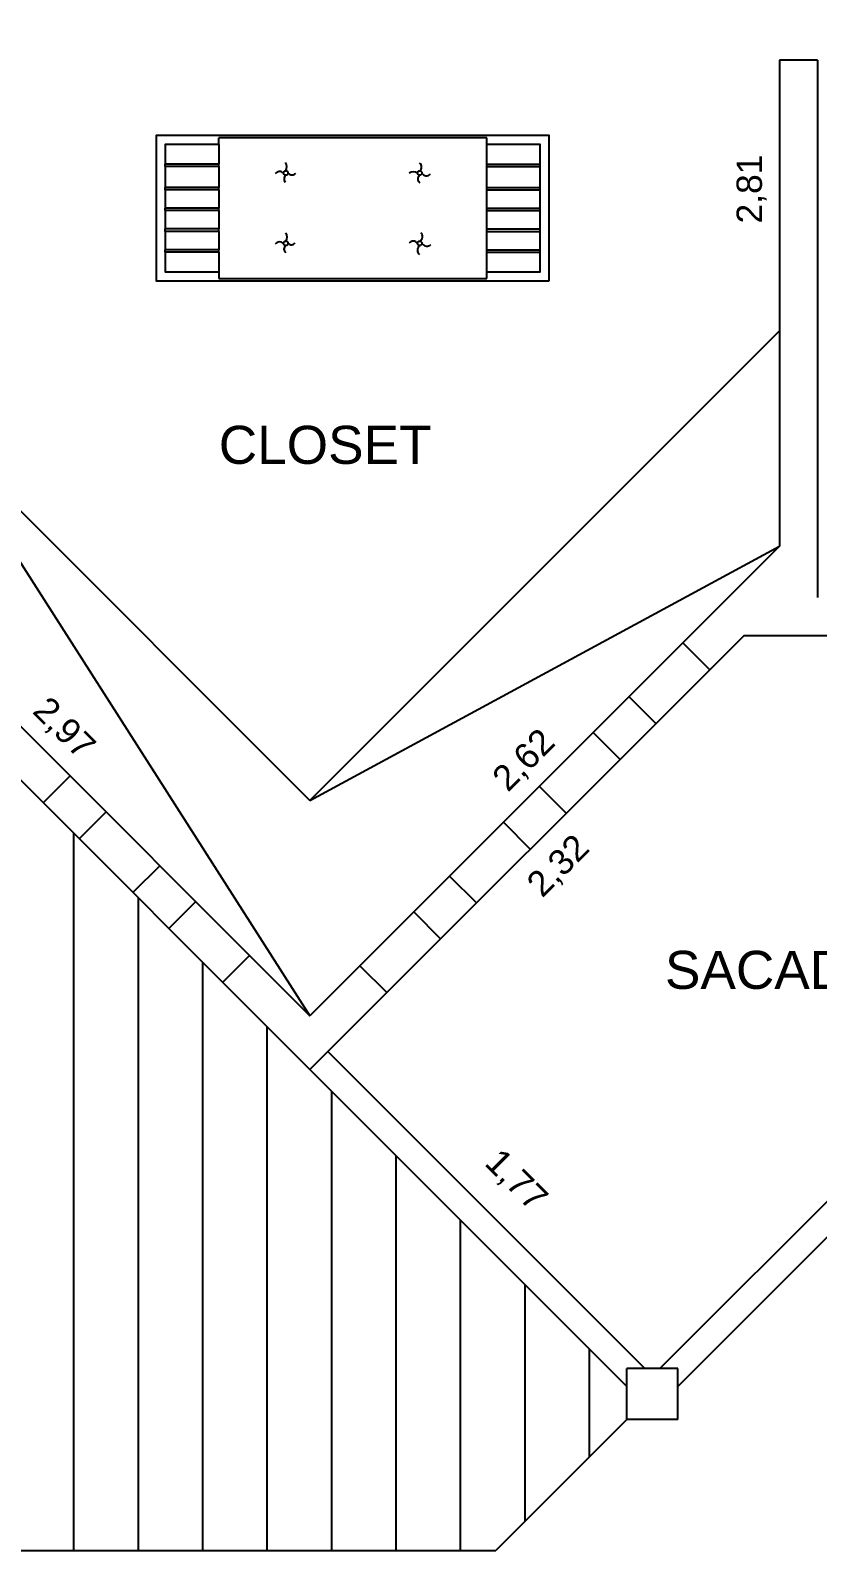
# Model space of a CAD drawing. Header units: millimetres. Extents: x 154.1 to 235.2, y 94.9 to 137.4.
# Drawn here: x 210.39 to 213.5, y 110.65 to 116.64 of the extents above; entities that cross this region are included whole.
import ezdxf

# ---------------------------------------------------------------- set-up
doc = ezdxf.new("R2010")
doc.units = ezdxf.units.MM
doc.header["$LTSCALE"] = 0.05
doc.linetypes.add('HIDDEN2', pattern=[4.7625, 3.175, -1.5875])
for name, color, linetype in [('Cotas', 6, 'Continuous'), ('Desnivel', 1, 'Continuous'), ('Janela', 2, 'Continuous'), ('MOBIL', 7, 'Continuous'), ('MOBIL-I', 251, 'Continuous'), ('P5-EQUIP', 41, 'Continuous'), ('Parede', 5, 'Continuous'), ('Projeção', 1, 'HIDDEN2')]:
    doc.layers.add(name, color=color, linetype=linetype)
doc.styles.get("Standard").update_dxf_attribs({"font": 'arial.ttf'})
doc.dimstyles.new('ISO-25', dxfattribs={"dimtxt": 0.3, "dimasz": 2.5, "dimexe": 1.25, "dimexo": 0.625, "dimgap": 0.2, "dimtad": 1, "dimzin": 1, "dimtxsty": 'Standard', "dimcen": 2.5, "dimse1": 1, "dimse2": 1, "dimsd1": 1, "dimsd2": 1, "dimclrd": 6, "dimclrt": 2, "dimadec": 0, "dimazin": 0, "dimtfac": 1, "dimtmove": 0, "dimatfit": 3, "dimfxl": 1, "dimarcsym": 0})

# ---------------------------------------------------------------- blocks, each defined once
blk = doc.blocks.new('Recamier')
at = {"layer": 'MOBIL'}
for p, q in [((-0.6, -0.04), (-0.6, -0.128)), ((0.6, -0.128), (0.6, -0.04)), ((-0.6, -0.128), (-0.84, -0.128)), ((0.6, -0.128), (0.84, -0.128)), ((-0.6, -0.139), (-0.84, -0.139)), ((-0.6, -0.139), (-0.6, -0.232)), ((0.6, -0.232), (0.6, -0.139)), ((0.6, -0.139), (0.84, -0.139)), ((-0.6, -0.232), (-0.84, -0.232)), ((-0.6, -0.243), (-0.84, -0.243)), ((-0.6, -0.243), (-0.6, -0.325)), ((0.6, -0.232), (0.84, -0.232)), ((0.6, -0.325), (0.6, -0.243)), ((0.6, -0.243), (0.84, -0.243)), ((-0.6, -0.325), (-0.84, -0.325)), ((-0.6, -0.336), (-0.84, -0.336)), ((-0.6, -0.336), (-0.6, -0.418)), ((0.6, -0.325), (0.84, -0.325)), ((0.6, -0.418), (0.6, -0.336)), ((0.6, -0.336), (0.84, -0.336)), ((-0.6, -0.418), (-0.84, -0.418)), ((-0.6, -0.429), (-0.84, -0.429)), ((-0.6, -0.429), (-0.6, -0.511)), ((0.6, -0.418), (0.84, -0.418)), ((0.6, -0.511), (0.6, -0.429)), ((0.6, -0.429), (0.84, -0.429)), ((-0.6, -0.511), (-0.84, -0.511)), ((-0.6, -0.522), (-0.84, -0.522)), ((-0.6, -0.522), (-0.6, -0.61)), ((0.6, -0.511), (0.84, -0.511)), ((0.6, -0.522), (0.84, -0.522)), ((0.6, -0.61), (0.6, -0.522))]:
    blk.add_line(p, q, dxfattribs=at)
blk.add_lwpolyline([(0.88, -0.65), (0.88, 0), (0.6, 0), (-0.6, 0), (-0.88, 0), (-0.88, -0.65)], close=True, dxfattribs=at)
for points in [[(-0.6, -0.04), (-0.84, -0.04), (-0.84, -0.128)], [(0.84, -0.128), (0.84, -0.04), (0.6, -0.04)], [(-0.84, -0.139), (-0.84, -0.232)], [(0.84, -0.232), (0.84, -0.139)], [(-0.84, -0.243), (-0.84, -0.325)], [(0.84, -0.325), (0.84, -0.243)], [(-0.84, -0.336), (-0.84, -0.418)], [(0.84, -0.418), (0.84, -0.336)], [(-0.84, -0.429), (-0.84, -0.511)], [(0.84, -0.511), (0.84, -0.429)], [(-0.84, -0.522), (-0.84, -0.61), (-0.6, -0.61)], [(0.6, -0.61), (0.84, -0.61), (0.84, -0.522)]]:
    blk.add_lwpolyline(points, dxfattribs=at)
at = {"layer": 'MOBIL-I'}
for p, q in [((-0.6, -0.04), (-0.6, -0.01)), ((0.6, -0.01), (-0.6, -0.01)), ((0.6, -0.04), (0.6, -0.01)), ((-0.84, -0.139), (-0.84, -0.128)), ((-0.6, -0.139), (-0.6, -0.128)), ((0.6, -0.139), (0.6, -0.128)), ((0.84, -0.139), (0.84, -0.128)), ((-0.84, -0.243), (-0.84, -0.232)), ((-0.6, -0.243), (-0.6, -0.232)), ((0.6, -0.243), (0.6, -0.232)), ((0.84, -0.243), (0.84, -0.232)), ((-0.84, -0.336), (-0.84, -0.325)), ((-0.6, -0.336), (-0.6, -0.325)), ((0.6, -0.336), (0.6, -0.325)), ((0.84, -0.336), (0.84, -0.325)), ((-0.84, -0.429), (-0.84, -0.418)), ((-0.6, -0.429), (-0.6, -0.418)), ((0.6, -0.429), (0.6, -0.418)), ((0.84, -0.429), (0.84, -0.418)), ((-0.84, -0.522), (-0.84, -0.511)), ((-0.6, -0.522), (-0.6, -0.511)), ((0.6, -0.522), (0.6, -0.511)), ((0.84, -0.522), (0.84, -0.511)), ((-0.6, -0.61), (-0.6, -0.64)), ((0.6, -0.64), (0.6, -0.61)), ((-0.6, -0.64), (0.6, -0.64))]:
    blk.add_line(p, q, dxfattribs=at)
for centre in [(-0.3, -0.1675), (0.3, -0.1675), (-0.3, -0.4825), (0.3, -0.4825)]:
    blk.add_circle(centre, 0.01, dxfattribs=at)
for centre, radius, start, end in [((-0.33, -0.1393), 0.0351, 328.78395, 33.06106), ((0.2873, -0.1404), 0.0213, 306.47741, 55.36143), ((-0.3273, -0.1874), 0.0264, 48.88886, 139.3667), ((-0.2857, -0.1945), 0.0222, 129.9531, 219.24135), ((-0.2716, -0.151), 0.0247, 221.88838, 314.82719), ((0.2722, -0.1933), 0.0313, 55.38007, 127.83019), ((0.3123, -0.1942), 0.0207, 126.41487, 233.96627), ((0.3307, -0.1565), 0.0235, 208.04135, 316.79076), ((-0.3277, -0.5026), 0.0268, 48.64902, 136.55668), ((-0.3194, -0.4547), 0.0255, 317.75974, 44.42381), ((0.2712, -0.4948), 0.0225, 33.28141, 144.31224), ((0.2876, -0.4514), 0.0244, 300.48534, 43.30821), ((-0.2901, -0.5074), 0.0179, 123.44834, 239.82028), ((-0.2749, -0.4668), 0.0218, 226.20029, 321.99882), ((0.3154, -0.5132), 0.0258, 126.64719, 230.65245), ((0.3316, -0.4714), 0.0243, 207.3472, 317.55571)]:
    blk.add_arc(centre, radius, start, end, dxfattribs=at)
blk = doc.blocks.new('*D100')
at = {"layer": 'Defpoints', "color": 0}
for p in [(213.3468, 117.4261), (213.3468, 114.6112), (213.4968, 114.6112)]:
    blk.add_point(p, dxfattribs=at)
at = {"layer": 'Cotas', "color": 2, "insert": (213.2367, 116.0186), "char_height": 0.1, "attachment_point": 5, "rotation": 90}
blk.add_mtext('2,81', dxfattribs=at)
blk = doc.blocks.new('*D101')
at = {"layer": 'Defpoints', "color": 0}
for p in [(213.3468, 114.6112), (211.496, 112.7604), (211.6021, 112.6544)]:
    blk.add_point(p, dxfattribs=at)
at = {"layer": 'Cotas', "color": 2, "insert": (212.3435, 113.7637), "char_height": 0.1, "attachment_point": 5, "rotation": 45}
blk.add_mtext('2,62', dxfattribs=at)
blk = doc.blocks.new('*D102')
at = {"layer": 'Defpoints', "color": 0}
for p in [(209.3943, 114.8621), (211.496, 112.7604), (211.3899, 112.6544)]:
    blk.add_point(p, dxfattribs=at)
at = {"layer": 'Cotas', "color": 2, "insert": (210.523, 113.8891), "char_height": 0.1, "attachment_point": 5, "rotation": 315}
blk.add_mtext('2,97', dxfattribs=at)
blk = doc.blocks.new('*D106')
at = {"layer": 'Defpoints', "color": 0}
for p in [(213.2068, 114.2591), (215.7585, 114.253), (215.7585, 113.8528)]:
    blk.add_point(p, dxfattribs=at)
at = {"layer": 'Cotas', "color": 2, "insert": (214.4826, 114.1129), "char_height": 0.1, "attachment_point": 5}
blk.add_mtext('2,55', dxfattribs=at)
blk = doc.blocks.new('*D107')
at = {"layer": 'Defpoints', "color": 0}
for p in [(213.2068, 114.2591), (211.5667, 112.619), (211.8429, 112.3428)]:
    blk.add_point(p, dxfattribs=at)
at = {"layer": 'Cotas', "color": 2, "insert": (212.4791, 113.3467), "char_height": 0.1, "attachment_point": 5, "rotation": 45}
blk.add_mtext('2,32', dxfattribs=at)
blk = doc.blocks.new('*D108')
at = {"layer": 'Defpoints', "color": 0}
for p in [(215.7585, 114.253), (212.8749, 111.3694), (212.9456, 111.2987)]:
    blk.add_point(p, dxfattribs=at)
at = {"layer": 'Cotas', "color": 2, "insert": (214.2035, 112.9244), "char_height": 0.1, "attachment_point": 5, "rotation": 45}
blk.add_mtext('4,08', dxfattribs=at)
blk = doc.blocks.new('*D109')
at = {"layer": 'Defpoints', "color": 0}
for p in [(211.5667, 112.619), (212.8163, 111.3694), (212.7456, 111.2987)]:
    blk.add_point(p, dxfattribs=at)
at = {"layer": 'Cotas', "color": 2, "insert": (212.3047, 112.1074), "char_height": 0.1, "attachment_point": 5, "rotation": 315}
blk.add_mtext('1,77', dxfattribs=at)

msp = doc.modelspace()

# ---------------------------------------------------------------- hatches: boundary and pattern name
at = {"layer": 'P5-EQUIP'}
h = msp.add_hatch(dxfattribs=at)
h.set_pattern_fill('LINE', color=256, scale=0.08, angle=90, style=0)
h.paths.add_polyline_path([(212.2282, 110.6521), (212.7456, 111.1694), (212.7456, 111.2987), (211.496, 112.5483), (209.3504, 114.6939), (209.2432, 114.5867), (207.9326, 113.2761), (204.2968, 113.2761), (202.5218, 113.2761), (205.2968, 110.6521)])
h.paths.add_polyline_path([(208.1635, 112.1121), (207.9704, 111.7777), (207.7773, 112.1121)], flags=16)

# ---------------------------------------------------------------- linework, layer by layer
at = {"layer": 'Desnivel'}
for p, q in [((209.9943, 115.1106), (211.496, 112.7604)), ((211.496, 113.6089), (213.3468, 114.6112)), ((212.7456, 111.1694), (212.2282, 110.6521)), ((205.2968, 110.6521), (212.2282, 110.6521))]:
    msp.add_line(p, q, dxfattribs=at)
at = {"layer": 'Janela'}
for p, q in [((213.3468, 115.4597), (211.496, 113.6089)), ((209.9943, 115.1106), (211.496, 113.6089)), ((215.7585, 114.253), (212.8749, 111.3694)), ((215.9059, 114.2591), (212.9456, 111.2987)), ((211.5667, 112.619), (212.8163, 111.3694)), ((211.496, 112.5483), (212.7456, 111.2987))]:
    msp.add_line(p, q, dxfattribs=at)
at = {"layer": 'Parede'}
for p, q in [((213.4968, 116.5261), (213.3468, 116.5261)), ((213.3468, 116.5261), (213.3468, 114.6112)), ((213.4968, 116.5261), (213.4968, 114.4091)), ((209.3943, 114.8621), (211.496, 112.7604)), ((209.3504, 114.6939), (211.496, 112.5483)), ((213.3468, 114.6112), (211.496, 112.7604)), ((213.2068, 114.2591), (211.496, 112.5483)), ((213.2068, 114.2591), (213.5953, 114.2591)), ((212.7456, 111.1694), (212.7456, 111.3694)), ((212.9456, 111.3694), (212.7456, 111.3694)), ((212.9456, 111.1694), (212.9456, 111.3694)), ((212.9456, 111.1694), (212.7456, 111.1694))]:
    msp.add_line(p, q, dxfattribs=at)
at = {"layer": 'Projeção'}
for p, q in [((212.9656, 114.2301), (213.0717, 114.124)), ((212.7535, 114.0179), (212.8596, 113.9119)), ((212.6121, 113.8765), (212.7182, 113.7704)), ((210.5512, 113.7052), (210.4452, 113.5991)), ((212.4, 113.6644), (212.506, 113.5583)), ((210.6927, 113.5638), (210.5866, 113.4577)), ((212.2585, 113.523), (212.3646, 113.4169)), ((210.9048, 113.3516), (210.7987, 113.2456)), ((212.0464, 113.3108), (212.1525, 113.2048)), ((211.0462, 113.2102), (210.9401, 113.1041)), ((211.905, 113.1694), (212.011, 113.0633)), ((211.2583, 112.9981), (211.1523, 112.892)), ((211.6928, 112.9573), (211.7989, 112.8512))]:
    msp.add_line(p, q, dxfattribs=at)

# ---------------------------------------------------------------- block references
at = {"xscale": 0.8800000000000001, "yscale": 0.8800000000000001, "zscale": 0.8800000000000001}
msp.add_blockref('Recamier', (211.6649, 116.2291), dxfattribs=at)

# ---------------------------------------------------------------- texts
at = {"layer": 'Janela', "char_height": 0.15, "attachment_point": 1}
for s, insert in [('CLOSET', (211.1369, 115.0854)), ('SACADA', (212.8953, 113.016))]:
    msp.add_mtext(s, dxfattribs=dict(at, insert=insert))

# ---------------------------------------------------------------- dimensions: what is measured, and where the dimension line sits
at = {"layer": 'Cotas'}
dim = msp.add_linear_dim(base=(213.4968, 114.6112), p1=(213.3468, 117.4261), p2=(213.3468, 114.6112), angle=90, dimstyle='ISO-25', override={"dimtxt": 0.1}, dxfattribs=at)
dim.commit()
dim.dimension.update_dxf_attribs({"geometry": '*D100', "text_midpoint": (213.2367, 116.0186)})
for p1, p2, distance, picture, middle in [((209.3943, 114.8621), (211.496, 112.7604), -0.15, '*D102', (210.523, 113.8891)), ((213.3468, 114.6112), (211.496, 112.7604), 0.15, '*D101', (212.3435, 113.7637)), ((215.7585, 114.253), (212.8749, 111.3694), 0.1, '*D108', (214.2035, 112.9244)), ((211.5667, 112.619), (212.8163, 111.3694), -0.1, '*D109', (212.3047, 112.1074))]:
    dim = msp.add_aligned_dim(p1=p1, p2=p2, distance=distance, dimstyle='ISO-25', override={"dimtxt": 0.1}, dxfattribs=at)
    dim.commit()
    dim.dimension.update_dxf_attribs({"geometry": picture, "text_midpoint": middle})
dim = msp.add_linear_dim(base=(211.8429, 112.3428), p1=(213.2068, 114.2591), p2=(211.5667, 112.619), angle=225, dimstyle='ISO-25', override={"dimtxt": 0.1}, dxfattribs=at)
dim.commit()
dim.dimension.update_dxf_attribs({"geometry": '*D107', "text_midpoint": (212.663, 113.1628), "dimtype": 161})
dim = msp.add_linear_dim(base=(215.7585, 113.8528), p1=(213.2068, 114.2591), p2=(215.7585, 114.253), dimstyle='ISO-25', override={"dimtxt": 0.1}, dxfattribs=at)
dim.commit()
dim.dimension.update_dxf_attribs({"geometry": '*D106', "text_midpoint": (214.4826, 113.8528), "dimtype": 160})

doc.saveas('drawing.dxf')
